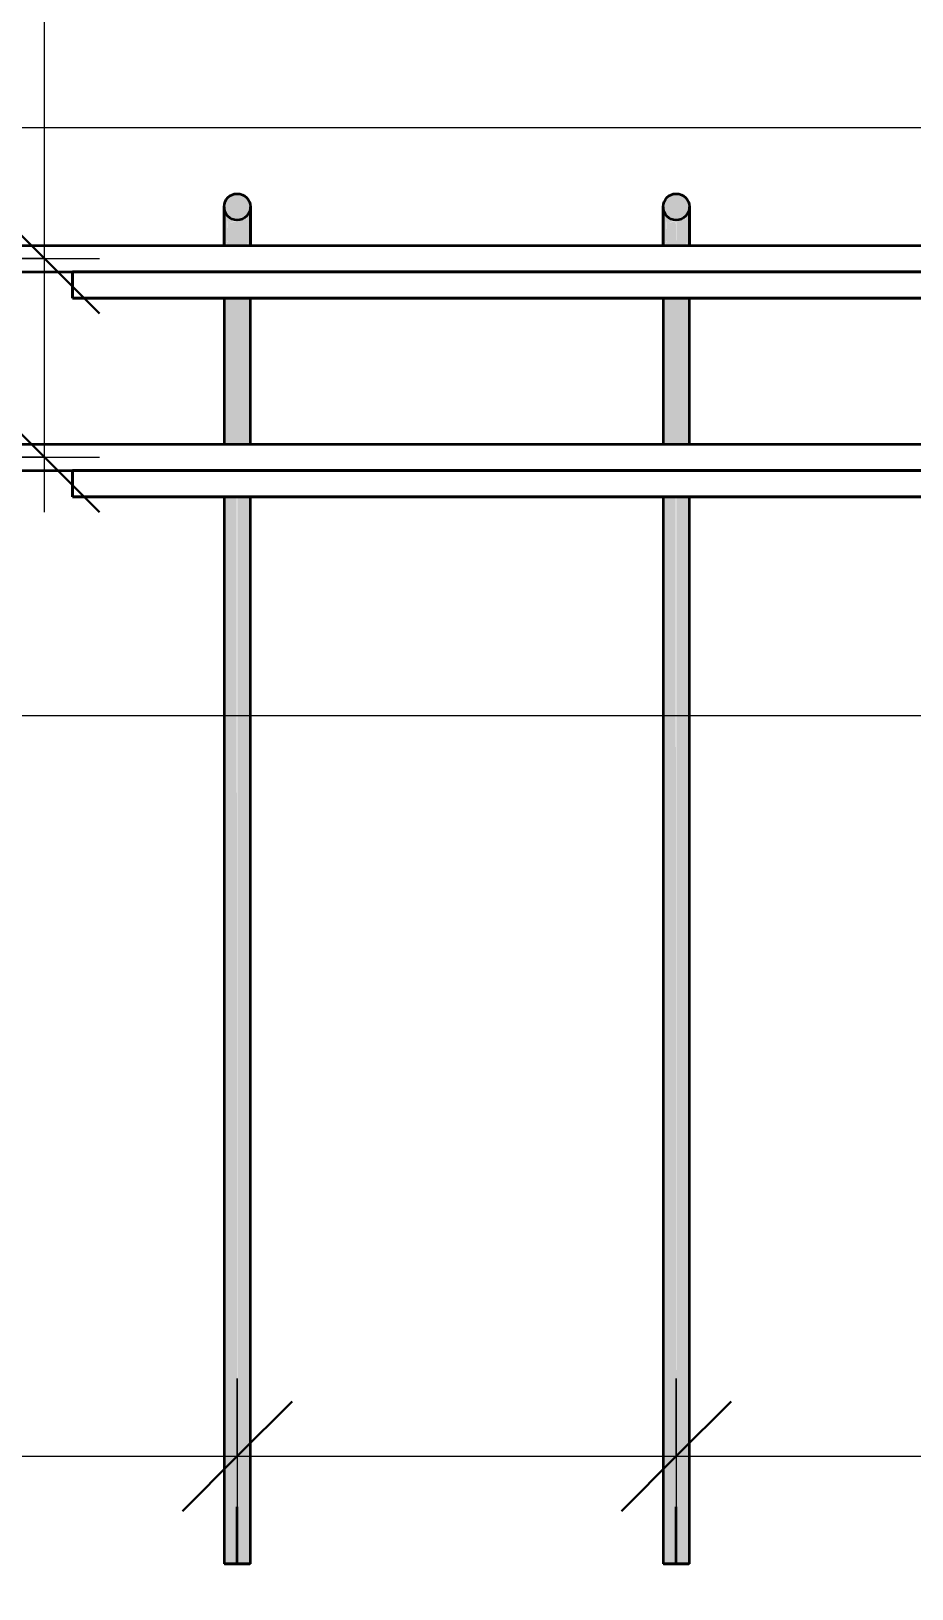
# Model space of a CAD drawing. Header units: millimetres. Extents: x -42469 to 17648, y -5898 to 81170.
# Drawn here: x 12662 to 13064, y -315 to 394 of the extents above; entities that cross this region are included whole.
import ezdxf

# ---------------------------------------------------------------- set-up
doc = ezdxf.new("R2010")
doc.units = ezdxf.units.MM
for name, color, linetype, lineweight in [('AA_Dim', 7, 'Continuous', 9), ('AA_Dim-25', 7, 'Continuous', 9), ('AA_Oformlenie', 7, 'Continuous', 9), ('AA_Vinoska', 7, 'Continuous', 9), ('AF_Stena_Опалубка', 253, 'Continuous', 18), ('KR_Armatura_Tonkie', 7, 'Continuous', 20)]:
    doc.layers.add(name, color=color, linetype=linetype, lineweight=lineweight)
doc.styles.add('ISOCPEUR_10', font='isocpeur.ttf', dxfattribs={"width": 0.9, "height": 62.5})
doc.styles.add('ISOCPEUR_11', font='isocpeur.ttf', dxfattribs={"width": 0.8, "height": 62.5})
doc.styles.add('ISOCPEUR_12', font='isocpeur.ttf', dxfattribs={"width": 0.85, "height": 62.5})
doc.dimstyles.new('05_Округл_1мм__прозр__2', dxfattribs={"dimscale": 304.8, "dimtxt": 62.248823, "dimasz": 0.139436, "dimexe": 0.123031, "dimexo": 0.082021, "dimgap": 0.008202, "dimtad": 1, "dimdec": 0, "dimdsep": 46, "dimtxsty": 'ISOCPEUR_10', "dimblk1": 'OBLIQUE', "dimblk2": 'OBLIQUE', "dimsah": 1, "dimcen": 0.09, "dimdle": 0.123031, "dimazin": 0, "dimtfac": 1, "dimtdec": 4, "dimtix": 1, "dimtmove": 0, "dimatfit": 3, "dimfxl": 1, "dimtvp": 1, "dimtolj": 1, "dimtzin": 0, "dimlwd": 18, "dimlwe": 18, "dimarcsym": 2})
doc.dimstyles.new('10_Раскладка_арматуры_с_засечками', dxfattribs={"dimscale": 304.8, "dimtxt": 0.18, "dimasz": 0.164042, "dimexe": 0.082021, "dimexo": 0, "dimgap": 0, "dimtad": 1, "dimdec": 3, "dimrnd": 0.001, "dimdsep": 46, "dimtxsty": 'ISOCPEUR_11', "dimblk1": 'OBLIQUE', "dimblk2": 'OBLIQUE', "dimsah": 1, "dimcen": 0.09, "dimdle": 0.082021, "dimazin": 0, "dimtfac": 1, "dimtdec": 4, "dimtix": 1, "dimtmove": 0, "dimatfit": 3, "dimfxl": 1, "dimtvp": 1, "dimtolj": 1, "dimtzin": 0, "dimlwd": 18, "dimlwe": 18, "dimarcsym": 2})
doc.dimstyles.new('10_Раскладка_арматуры_с_засечками_4', dxfattribs={"dimscale": 304.8, "dimtxt": 0.18, "dimasz": 0.164042, "dimexe": 0.082021, "dimexo": 0, "dimgap": 0, "dimtad": 1, "dimdec": 3, "dimrnd": 0.001, "dimdsep": 46, "dimtxsty": 'ISOCPEUR_12', "dimblk1": 'OBLIQUE', "dimblk2": 'OBLIQUE', "dimsah": 1, "dimcen": 0.09, "dimdle": 0.082021, "dimazin": 0, "dimtfac": 1, "dimtdec": 4, "dimtix": 1, "dimtmove": 0, "dimatfit": 3, "dimfxl": 1, "dimtvp": 1, "dimtolj": 1, "dimtzin": 0, "dimlwd": 18, "dimlwe": 18, "dimarcsym": 2})
doc.dimstyles.new('10_Раскладка_арматуры_с_засечками_5', dxfattribs={"dimscale": 304.8, "dimtxt": 0.18, "dimasz": 0.164042, "dimexe": 0.082021, "dimexo": 0, "dimgap": 0, "dimtad": 1, "dimdec": 3, "dimrnd": 0.001, "dimdsep": 46, "dimtxsty": 'ISOCPEUR_11', "dimblk1": 'OBLIQUE', "dimblk2": 'OBLIQUE', "dimsah": 1, "dimcen": 0.09, "dimdle": 0.082021, "dimazin": 0, "dimtfac": 1, "dimtdec": 4, "dimtix": 1, "dimtmove": 2, "dimatfit": 3, "dimfxl": 1, "dimtvp": 1, "dimtolj": 1, "dimtzin": 0, "dimlwd": 18, "dimlwe": 18, "dimarcsym": 2})

# ---------------------------------------------------------------- blocks, each defined once
blk = doc.blocks.new('350_Стержень П торец СК-СГ _НесАрм_РабПлоск_ - 350_Стержень П торец СК-СГ _НесАрм_РабПлоск_-V29-Схема обрамления отверстия в стене 1200х1500')
at = {"layer": 'KR_Armatura_Tonkie', "lineweight": 35}
for points in [[(78199.96, 308), (78202.14, 308.47), (78202.96, 308.8), (78204.2, 309.76), (78205.15, 311), (78205.75, 312.45), (78205.96, 314), (78205.75, 315.55), (78204.73, 317.55), (78204.2, 318.24), (78202.14, 319.53), (78201.51, 319.8), (78199.96, 320), (78198.4, 319.8), (78196.96, 319.2), (78195.18, 317.55), (78194.76, 317), (78194.16, 315.55), (78193.96, 314), (78194.16, 312.45), (78194.76, 311), (78195.71, 309.76), (78196.96, 308.8), (78198.4, 308.2)], [(78194.04, 296.45), (78194.06, 296.5), (78194.02, 296.45)]]:
    blk.add_hatch(color=256, dxfattribs=at).paths.add_polyline_path(points)
h = blk.add_hatch(color=256, dxfattribs=at)
h.paths.add_polyline_path([(78195.55, 306.31), (78199.96, 308), (78198.4, 308.2), (78196.96, 308.8), (78195.66, 309.48), (78195.53, 306.45)])
h.paths.add_polyline_path([(78195, 296.45), (78195.25, 296.45), (78195.61, 302.98), (78195.36, 305.33), (78194.35, 300.09), (78194.95, 297.08)])
h.paths.add_polyline_path([(78193.97, 308.06), (78194.45, 311.75), (78194.12, 312.74), (78194.06, 311), (78193.97, 308.15)])
h = blk.add_hatch(color=256, dxfattribs=at)
h.paths.add_polyline_path([(78201.39, 296.45), (78199.96, 299), (78199.96, 296.45)])
h.paths.add_polyline_path([(78205.65, 296.45), (78205.7, 296.45), (78205.94, 299), (78205.67, 312.24), (78205.13, 310.38), (78205.56, 308.01), (78204.94, 307.63), (78204.38, 305.33), (78204.41, 299), (78204.8, 296.45)])
h.paths.add_polyline_path([(78204.36, 305.72), (78204.07, 309.66), (78202.14, 308.47), (78200.5, 308.07), (78199.96, 308), (78199.96, 307.7), (78204.2, 305.8)])
h = blk.add_hatch(color=256, dxfattribs=at)
h.paths.add_polyline_path([(78198.4, -303.87), (78199.96, -303.87), (78199.7, 182), (78193.96, 182), (78194.16, -303.87), (78196.96, -303.87)])
h.paths.add_polyline_path([(78199.96, 206), (78199.94, 272.45), (78193.96, 272.45), (78194.16, 206), (78199.76, 206)])
h = blk.add_hatch(color=256, dxfattribs=at)
h.paths.add_polyline_path([(78199.96, -303.87), (78205.96, -303.87), (78205.75, 182), (78199.96, 182), (78199.96, -293.72)])
h.paths.add_polyline_path([(78199.96, 206), (78205.96, 206), (78205.75, 272.45), (78199.96, 272.45), (78199.96, 207.52)])
at = {"layer": 'AA_Oformlenie'}
for start, end in [(90, 270), (270, 90)]:
    blk.add_arc((78199.96, 314), 6, start, end, dxfattribs=at)
at = {"layer": 'KR_Armatura_Tonkie', "lineweight": 35}
for p, q in [((78193.96, 272.45), (78193.96, 206)), ((78205.96, 206), (78205.96, 272.45)), ((78193.96, 182), (78193.96, -303.87)), ((78205.96, -303.87), (78205.96, 182)), ((78199.96, -303.87), (78199.96, -277.88)), ((78199.96, -303.87), (78199.96, -277.88)), ((78199.96, -303.87), (78193.96, -303.87)), ((78199.96, -303.87), (78194.16, -303.87)), ((78194.16, -303.87), (78199.96, -303.87)), ((78194.16, -303.87), (78199.96, -303.87)), ((78199.96, -303.87), (78205.75, -303.87)), ((78205.75, -303.87), (78199.96, -303.87)), ((78199.96, -303.87), (78205.75, -303.87)), ((78205.96, -303.87), (78199.96, -303.87))]:
    blk.add_line(p, q, dxfattribs=at)
at = {"layer": 'KR_Armatura_Tonkie', "lineweight": 35, "flags": 128}
for points in [[(78193.96, 296.45), (78193.96, 300.16), (78193.96, 308.18), (78193.96, 312.93), (78193.96, 314)], [(78193.96, 314), (78193.96, 312.04), (78193.96, 306.37), (78193.96, 297.62), (78193.96, 296.45)], [(78205.96, 314), (78205.96, 312.04), (78205.96, 306.37), (78205.96, 297.62), (78205.96, 296.45)], [(78205.96, 296.45), (78205.96, 300.16), (78205.96, 308.18), (78205.96, 312.93), (78205.96, 314)]]:
    blk.add_lwpolyline(points, dxfattribs=at)
at = {"layer": 'KR_Armatura_Tonkie', "lineweight": 35}
blk.add_circle((78199.96, 314), 6, dxfattribs=at)
blk = doc.blocks.new('350_Стержень П торец СК-СГ _НесАрм_РабПлоск_ - 350_Стержень П торец СК-СГ _НесАрм_РабПлоск_-V30-Схема обрамления отверстия в стене 1200х1500')
at = {"layer": 'KR_Armatura_Tonkie', "lineweight": 35}
for points in [[(77999.96, 308), (78001.51, 308.2), (78002.96, 308.8), (78004.2, 309.76), (78005.15, 311), (78005.75, 312.45), (78005.96, 314), (78005.75, 315.55), (78004.73, 317.55), (78004.2, 318.24), (78002.96, 319.2), (78001.51, 319.8), (77999.47, 319.94), (77998.4, 319.8), (77996.96, 319.2), (77995.18, 317.55), (77994.76, 317), (77994.16, 315.55), (77993.96, 314), (77994.16, 312.45), (77994.76, 311), (77995.71, 309.76), (77996.96, 308.8), (77999.47, 308.06)], [(77994.04, 296.45), (77994.06, 296.5), (77994.02, 296.45)]]:
    blk.add_hatch(color=256, dxfattribs=at).paths.add_polyline_path(points)
h = blk.add_hatch(color=256, dxfattribs=at)
h.paths.add_polyline_path([(77995.55, 306.31), (77999.96, 308), (77998.4, 308.2), (77996.96, 308.8), (77995.66, 309.48), (77995.53, 306.45)])
h.paths.add_polyline_path([(77995.25, 296.45), (77995.61, 302.98), (77995.36, 305.33), (77994.35, 300.09), (77995.13, 296.45)])
h.paths.add_polyline_path([(77993.97, 308.06), (77994.45, 311.75), (77994.12, 312.74), (77994.06, 311), (77993.97, 308.15)])
h = blk.add_hatch(color=256, dxfattribs=at)
h.paths.add_polyline_path([(78004.8, 296.45), (78005.7, 296.45), (78005.94, 299), (78005.67, 312.24), (78005.13, 310.38), (78005.56, 308.01), (78004.94, 307.63), (78004.38, 305.33), (78004.41, 299), (78004.8, 296.45)])
h.paths.add_polyline_path([(78001.39, 296.45), (77999.96, 299), (77999.96, 296.45)])
h.paths.add_polyline_path([(78004.36, 305.72), (78004.07, 309.66), (78002.96, 308.8), (78000.5, 308.07), (77999.96, 308), (77999.96, 307.7), (78004.2, 305.8)])
h = blk.add_hatch(color=256, dxfattribs=at)
h.paths.add_polyline_path([(77996.96, -303.87), (77999.96, -303.87), (77999.7, 182), (77993.96, 182), (77994.16, -303.87), (77995.71, -303.87)])
h.paths.add_polyline_path([(77996.8, 206), (77999.96, 206), (77999.94, 272.45), (77993.96, 272.45), (77994.16, 206), (77995.71, 206)])
h = blk.add_hatch(color=256, dxfattribs=at)
h.paths.add_polyline_path([(77999.96, -303.87), (78005.96, -303.87), (78005.75, 182), (77999.96, 182), (77999.96, -293.72)])
h.paths.add_polyline_path([(77999.96, 206), (78005.96, 206), (78005.75, 272.45), (77999.96, 272.45), (77999.96, 207.52)])
at = {"layer": 'AA_Oformlenie'}
for start, end in [(90, 270), (270, 90)]:
    blk.add_arc((77999.96, 314), 6, start, end, dxfattribs=at)
at = {"layer": 'KR_Armatura_Tonkie', "lineweight": 35}
for p, q in [((77993.96, 272.45), (77993.96, 206)), ((78005.96, 206), (78005.96, 272.45)), ((77993.96, 182), (77993.96, -303.87)), ((78005.96, -303.87), (78005.96, 182)), ((77999.96, -303.87), (77999.96, -277.88)), ((77999.96, -303.87), (77999.96, -277.88)), ((77999.96, -303.87), (77993.96, -303.87)), ((77999.96, -303.87), (77994.16, -303.87)), ((77994.16, -303.87), (77999.96, -303.87)), ((77994.16, -303.87), (77999.96, -303.87)), ((77999.96, -303.87), (78005.75, -303.87)), ((78005.75, -303.87), (77999.96, -303.87)), ((77999.96, -303.87), (78005.75, -303.87)), ((78005.96, -303.87), (77999.96, -303.87))]:
    blk.add_line(p, q, dxfattribs=at)
at = {"layer": 'KR_Armatura_Tonkie', "lineweight": 35, "flags": 128}
for points in [[(77993.96, 296.45), (77993.96, 300.16), (77993.96, 308.18), (77993.96, 312.93), (77993.96, 314)], [(77993.96, 314), (77993.96, 312.04), (77993.96, 306.37), (77993.96, 297.62), (77993.96, 296.45)], [(78005.96, 314), (78005.96, 312.04), (78005.96, 306.37), (78005.96, 297.62), (78005.96, 296.45)], [(78005.96, 296.45), (78005.96, 300.16), (78005.96, 308.18), (78005.96, 312.93), (78005.96, 314)]]:
    blk.add_lwpolyline(points, dxfattribs=at)
at = {"layer": 'KR_Armatura_Tonkie', "lineweight": 35}
blk.add_circle((77999.96, 314), 6, dxfattribs=at)
blk = doc.blocks.new('350_Стержень П торец СК-СГ _НесАрм_РабПлоск_ - 350_Стержень П торец СК-СГ _НесАрм_РабПлоск_-V42-Схема обрамления отверстия в стене 1200х1500')
at = {"layer": 'KR_Armatura_Tonkie', "lineweight": 35}
blk.add_hatch(color=256, dxfattribs=at).paths.add_polyline_path([(77999.96, 308), (78001.51, 308.2), (78002.96, 308.8), (78004.2, 309.76), (78005.15, 311), (78005.75, 312.45), (78005.96, 314), (78005.75, 315.55), (78004.73, 317.55), (78004.2, 318.24), (78002.96, 319.2), (78001.51, 319.8), (77999.47, 319.94), (77998.4, 319.8), (77996.96, 319.2), (77995.18, 317.55), (77994.76, 317), (77994.16, 315.55), (77993.96, 314), (77994.16, 312.45), (77994.76, 311), (77995.71, 309.76), (77996.96, 308.8), (77999.47, 308.06)])
h = blk.add_hatch(color=256, dxfattribs=at)
h.paths.add_polyline_path([(77997.01, 296.45), (77999.96, 296.45), (77999.96, 307.7), (77995.55, 306.31), (77995.44, 299), (77995.25, 296.45), (77995.95, 296.45)])
h.paths.add_polyline_path([(77995, 296.45), (77994.55, 299.27), (77994.35, 300.09), (77995.36, 305.33), (77995.63, 308.9), (77995.5, 310.04), (77994.42, 311), (77993.97, 308.06), (77994.06, 296.45), (77994.95, 296.45)])
h = blk.add_hatch(color=256, dxfattribs=at)
h.paths.add_polyline_path([(78001.37, 296.45), (78004.52, 296.45), (78004.38, 305.51), (78005.04, 307.71), (78005.52, 308.2), (78005.03, 310.84), (78004.28, 309.49), (78004.33, 307.7), (78004.2, 305.8), (77999.96, 307.7), (77999.96, 296.45)])
h.paths.add_polyline_path([(78005.94, 296.45), (78005.95, 296.45), (78005.9, 296.45)])
h = blk.add_hatch(color=256, dxfattribs=at)
h.paths.add_polyline_path([(77996.96, -303.87), (77999.96, -303.87), (77999.7, 182), (77993.96, 182), (77994.16, -303.87), (77995.71, -303.87)])
h.paths.add_polyline_path([(77998.22, 206), (77999.96, 206), (77999.94, 272.45), (77993.96, 272.45), (77994.16, 206), (77996.96, 206)])
h = blk.add_hatch(color=256, dxfattribs=at)
h.paths.add_polyline_path([(77999.96, -303.87), (78005.96, -303.87), (78005.75, 182), (77999.96, 182), (77999.96, -293.72)])
h.paths.add_polyline_path([(78001.32, 206), (78005.96, 206), (78005.75, 272.45), (77999.96, 272.45), (77999.96, 206)])
at = {"layer": 'AA_Oformlenie'}
for start, end in [(90, 270), (270, 90)]:
    blk.add_arc((77999.96, 314), 6, start, end, dxfattribs=at)
at = {"layer": 'KR_Armatura_Tonkie', "lineweight": 35}
for p, q in [((77993.96, 272.45), (77993.96, 206)), ((78005.96, 206), (78005.96, 272.45)), ((77993.96, 182), (77993.96, -303.87)), ((78005.96, -303.87), (78005.96, 182)), ((77999.96, -303.87), (77999.96, -277.88)), ((77999.96, -303.87), (77999.96, -277.88)), ((77999.96, -303.87), (77993.96, -303.87)), ((77994.16, -303.87), (77999.96, -303.87)), ((77999.96, -303.87), (77994.16, -303.87)), ((77994.16, -303.87), (77999.96, -303.87)), ((77999.96, -303.87), (78005.75, -303.87)), ((78005.96, -303.87), (77999.96, -303.87)), ((77999.96, -303.87), (78005.75, -303.87)), ((78005.75, -303.87), (77999.96, -303.87))]:
    blk.add_line(p, q, dxfattribs=at)
at = {"layer": 'KR_Armatura_Tonkie', "lineweight": 35, "flags": 128}
for points in [[(77993.96, 314), (77993.96, 312.04), (77993.96, 306.37), (77993.96, 297.62), (77993.96, 296.45)], [(77993.96, 296.45), (77993.96, 300.16), (77993.96, 308.18), (77993.96, 312.93), (77993.96, 314)], [(78005.96, 296.45), (78005.96, 300.16), (78005.96, 308.18), (78005.96, 312.93), (78005.96, 314)], [(78005.96, 314), (78005.96, 312.04), (78005.96, 306.37), (78005.96, 297.62), (78005.96, 296.45)]]:
    blk.add_lwpolyline(points, dxfattribs=at)
at = {"layer": 'KR_Armatura_Tonkie', "lineweight": 35}
blk.add_circle((77999.96, 314), 6, dxfattribs=at)
blk = doc.blocks.new('350_Стержень П торец СК-СГ _НесАрм_РабПлоск_ - 350_Стержень П торец СК-СГ _НесАрм_РабПлоск_-V44-Схема обрамления отверстия в стене 1200х1500')
at = {"layer": 'KR_Armatura_Tonkie', "lineweight": 35}
blk.add_hatch(color=256, dxfattribs=at).paths.add_polyline_path([(78199.96, 308), (78202.14, 308.47), (78202.96, 308.8), (78204.2, 309.76), (78205.15, 311), (78205.75, 312.45), (78205.96, 314), (78205.75, 315.55), (78204.73, 317.55), (78204.2, 318.24), (78202.14, 319.53), (78201.51, 319.8), (78199.96, 320), (78198.4, 319.8), (78196.96, 319.2), (78195.18, 317.55), (78194.76, 317), (78194.16, 315.55), (78193.96, 314), (78194.16, 312.45), (78194.76, 311), (78195.71, 309.76), (78196.96, 308.8), (78198.4, 308.2)])
h = blk.add_hatch(color=256, dxfattribs=at)
h.paths.add_polyline_path([(78199.96, 296.45), (78199.74, 307.43), (78199.52, 307.56), (78195.55, 306.31), (78195.44, 299), (78195.25, 296.45), (78197.01, 296.45)])
h.paths.add_polyline_path([(78194.56, 296.45), (78195, 296.45), (78194.55, 299.27), (78194.35, 300.09), (78195.36, 305.33), (78195.63, 308.9), (78195.5, 310.04), (78194.42, 311), (78193.97, 308.06), (78194.06, 296.45)])
h = blk.add_hatch(color=256, dxfattribs=at)
h.paths.add_polyline_path([(78201.37, 296.45), (78204.52, 296.45), (78204.38, 305.51), (78205.04, 307.71), (78205.52, 308.2), (78205.03, 310.84), (78204.28, 309.49), (78204.32, 308.2), (78204.2, 305.8), (78199.96, 307.7), (78199.96, 296.45)])
h.paths.add_polyline_path([(78205.9, 296.45), (78205.95, 296.45), (78205.7, 296.45)])
h = blk.add_hatch(color=256, dxfattribs=at)
h.paths.add_polyline_path([(78198.4, -303.87), (78199.96, -303.87), (78199.7, 182), (78193.96, 182), (78194.16, -303.87), (78196.96, -303.87)])
h.paths.add_polyline_path([(78199.76, 206), (78199.96, 206), (78199.94, 272.45), (78193.96, 272.45), (78194.16, 206), (78198.4, 206)])
h = blk.add_hatch(color=256, dxfattribs=at)
h.paths.add_polyline_path([(78199.96, -303.87), (78205.96, -303.87), (78205.75, 182), (78199.96, 182), (78199.96, -293.72)])
h.paths.add_polyline_path([(78201.32, 206), (78205.96, 206), (78205.75, 272.45), (78199.96, 272.45), (78199.96, 206)])
at = {"layer": 'AA_Oformlenie'}
for start, end in [(90, 270), (270, 90)]:
    blk.add_arc((78199.96, 314), 6, start, end, dxfattribs=at)
at = {"layer": 'KR_Armatura_Tonkie', "lineweight": 35}
for p, q in [((78193.96, 272.45), (78193.96, 206)), ((78205.96, 206), (78205.96, 272.45)), ((78193.96, 182), (78193.96, -303.87)), ((78205.96, -303.87), (78205.96, 182)), ((78199.96, -303.87), (78199.96, -277.88)), ((78199.96, -303.87), (78199.96, -277.88)), ((78199.96, -303.87), (78193.96, -303.87)), ((78194.16, -303.87), (78199.96, -303.87)), ((78199.96, -303.87), (78194.16, -303.87)), ((78194.16, -303.87), (78199.96, -303.87)), ((78199.96, -303.87), (78205.75, -303.87)), ((78205.96, -303.87), (78199.96, -303.87)), ((78199.96, -303.87), (78205.75, -303.87)), ((78205.75, -303.87), (78199.96, -303.87))]:
    blk.add_line(p, q, dxfattribs=at)
at = {"layer": 'KR_Armatura_Tonkie', "lineweight": 35, "flags": 128}
for points in [[(78193.96, 314), (78193.96, 312.04), (78193.96, 306.37), (78193.96, 297.62), (78193.96, 296.45)], [(78193.96, 296.45), (78193.96, 300.16), (78193.96, 308.18), (78193.96, 312.93), (78193.96, 314)], [(78205.96, 296.45), (78205.96, 300.16), (78205.96, 308.18), (78205.96, 312.93), (78205.96, 314)], [(78205.96, 314), (78205.96, 312.04), (78205.96, 306.37), (78205.96, 297.62), (78205.96, 296.45)]]:
    blk.add_lwpolyline(points, dxfattribs=at)
at = {"layer": 'KR_Armatura_Tonkie', "lineweight": 35}
blk.add_circle((78199.96, 314), 6, dxfattribs=at)
blk = doc.blocks.new('DIMBLOCK123-Схема обрамления отверстия в стене 1200х1500')
at = {"layer": 'AA_Dim-25', "lineweight": 18}
for p, q in [((12556.38, -219.51), (12556.38, -279.87)), ((12556.38, -254.87), (12556.38, -219.51)), ((12756.38, -219.51), (12756.38, -279.87)), ((12756.38, -254.87), (12756.38, -219.51)), ((12556.38, -254.87), (12756.38, -254.87))]:
    blk.add_line(p, q, dxfattribs=at)
at = {"layer": 'AA_Dim-25', "lineweight": 30}
for p, q in [((12556.38, -254.87), (12581.38, -229.87)), ((12756.38, -254.87), (12781.38, -229.87)), ((12556.38, -254.87), (12531.38, -279.87)), ((12756.38, -254.87), (12731.38, -279.87))]:
    blk.add_line(p, q, dxfattribs=at)
blk = doc.blocks.new('_Oblique')
at = {"color": 0, "linetype": 'ByBlock', "lineweight": -2}
blk.add_line((-0.5, -0.5), (0.5, 0.5), dxfattribs=at)
blk = doc.blocks.new('DIMBLOCK124-Схема обрамления отверстия в стене 1200х1500')
at = {"layer": 'AA_Dim-25', "lineweight": 18}
for p, q in [((12756.38, -219.51), (12756.38, -279.87)), ((12756.38, -254.87), (12756.38, -219.51)), ((12956.38, -219.51), (12956.38, -279.87)), ((12956.38, -254.87), (12956.38, -219.51)), ((12756.38, -254.87), (12956.38, -254.87))]:
    blk.add_line(p, q, dxfattribs=at)
at = {"layer": 'AA_Dim-25', "lineweight": 30}
for p, q in [((12756.38, -254.87), (12781.38, -229.87)), ((12956.38, -254.87), (12981.38, -229.87)), ((12756.38, -254.87), (12731.38, -279.87)), ((12956.38, -254.87), (12931.38, -279.87))]:
    blk.add_line(p, q, dxfattribs=at)
blk = doc.blocks.new('DIMBLOCK125-Схема обрамления отверстия в стене 1200х1500')
at = {"layer": 'AA_Dim-25', "lineweight": 18}
for p, q in [((12956.38, -219.51), (12956.38, -279.87)), ((12956.38, -254.87), (12956.38, -219.51)), ((13156.38, -219.51), (13156.38, -279.87)), ((13156.38, -254.87), (13156.38, -219.51)), ((12956.38, -254.87), (13181.38, -254.87))]:
    blk.add_line(p, q, dxfattribs=at)
at = {"layer": 'AA_Dim-25', "lineweight": 30}
for p, q in [((12956.38, -254.87), (12981.38, -229.87)), ((13156.38, -254.87), (13181.38, -229.87)), ((12956.38, -254.87), (12931.38, -279.87)), ((13156.38, -254.87), (13131.38, -279.87))]:
    blk.add_line(p, q, dxfattribs=at)
blk = doc.blocks.new('DIMBLOCK135-Схема обрамления отверстия в стене 1200х1500')
at = {"layer": 'AA_Dim-25', "lineweight": 18}
for p, q in [((12056.38, -328.87), (12056.38, -634.05)), ((12056.38, -596.55), (12056.38, -328.87)), ((13256.38, -328.87), (13256.38, -634.05)), ((13256.38, -596.55), (13256.38, -328.87)), ((12056.38, -596.55), (13256.38, -596.55))]:
    blk.add_line(p, q, dxfattribs=at)
at = {"layer": 'AA_Dim-25', "lineweight": 30}
for p, q in [((12056.38, -596.55), (12077.63, -575.3)), ((13256.38, -596.55), (13277.63, -575.3)), ((12056.38, -596.55), (12035.13, -617.8)), ((13256.38, -596.55), (13235.13, -617.8))]:
    blk.add_line(p, q, dxfattribs=at)
at = {"layer": 'AA_Dim-25', "color": 0, "lineweight": 18, "insert": (12582.76, -512.4), "char_height": 62.5, "width": 176.6909, "attachment_point": 1, "line_spacing_factor": 1.149209, "style": 'ISOCPEUR_10'}
blk.add_mtext('1200', dxfattribs=at)
blk = doc.blocks.new('DIMBLOCK140-Схема обрамления отверстия в стене 1200х1500')
at = {"layer": 'AA_Dim-25', "lineweight": 18}
for p, q in [((11996.38, 117.77), (11996.38, 57.42)), ((11996.38, 82.42), (11996.38, 117.77)), ((13316.38, 117.77), (13316.38, 57.42)), ((13316.38, 82.42), (13316.38, 117.77)), ((11996.38, 82.42), (13316.38, 82.42))]:
    blk.add_line(p, q, dxfattribs=at)
at = {"layer": 'AA_Dim-25', "lineweight": 30}
for p, q in [((11996.38, 82.42), (12021.38, 107.42)), ((13316.38, 82.42), (13341.38, 107.42)), ((11996.38, 82.42), (11971.38, 57.42)), ((13316.38, 82.42), (13291.38, 57.42))]:
    blk.add_line(p, q, dxfattribs=at)
blk = doc.blocks.new('DIMBLOCK163-Схема обрамления отверстия в стене 1200х1500')
at = {"layer": 'AA_Dim-25', "lineweight": 30}
for p, q in [((12668.64, 290.45), (12643.64, 315.45)), ((12668.64, 290.45), (12693.64, 265.45)), ((12668.64, 200), (12643.64, 225)), ((12668.64, 200), (12693.64, 175))]:
    blk.add_line(p, q, dxfattribs=at)
at = {"layer": 'AA_Dim-25', "lineweight": 18}
for p, q in [((12668.64, 175), (12668.64, 315.45)), ((12633.28, 290.45), (12693.64, 290.45)), ((12668.64, 290.45), (12633.28, 290.45)), ((12633.28, 200), (12693.64, 200)), ((12668.64, 200), (12633.28, 200))]:
    blk.add_line(p, q, dxfattribs=at)

msp = doc.modelspace()

# ---------------------------------------------------------------- linework, layer by layer
at = {"layer": 'AA_Vinoska'}
msp.add_line((12668.6, 294.5729), (12668.6, 730.9819), dxfattribs=at)
at = {"layer": 'AF_Stena_Опалубка', "lineweight": 20}
msp.add_line((13256.3807, 350), (12056.3807, 350), dxfattribs=at)
at = {"layer": 'KR_Armatura_Tonkie', "lineweight": 35}
for p, q in [((12002.3807, 296.4508), (13310.3807, 296.4508)), ((12002.3807, 296.4508), (13310.3807, 296.4508)), ((12002.3807, 284.4508), (13310.3807, 284.4508)), ((12002.3807, 284.4508), (13310.3807, 284.4508)), ((12681.3807, 284.4508), (13310.3807, 284.4508)), ((12681.3807, 272.4508), (12681.3807, 284.4508)), ((13310.3807, 284.4508), (12681.3807, 284.4508)), ((12681.3807, 284.4508), (12681.3807, 272.4508)), ((12681.3807, 272.4508), (13310.3807, 272.4508)), ((13310.3807, 272.4508), (12681.3807, 272.4508)), ((12002.3807, 206), (13310.3807, 206)), ((12002.3807, 206), (13310.3807, 206)), ((12002.3807, 194), (13310.3807, 194)), ((12002.3807, 194), (13310.3807, 194)), ((12681.3807, 194), (13310.3807, 194)), ((12681.3807, 182), (12681.3807, 194)), ((13310.3807, 194), (12681.3807, 194)), ((12681.3807, 194), (12681.3807, 182)), ((12681.3807, 182), (13310.3807, 182)), ((13310.3807, 182), (12681.3807, 182))]:
    msp.add_line(p, q, dxfattribs=at)

# ---------------------------------------------------------------- block references
for name in ['350_Стержень П торец СК-СГ _НесАрм_РабПлоск_ - 350_Стержень П торец СК-СГ _НесАрм_РабПлоск_-V30-Схема обрамления отверстия в стене 1200х1500', '350_Стержень П торец СК-СГ _НесАрм_РабПлоск_ - 350_Стержень П торец СК-СГ _НесАрм_РабПлоск_-V42-Схема обрамления отверстия в стене 1200х1500', '350_Стержень П торец СК-СГ _НесАрм_РабПлоск_ - 350_Стержень П торец СК-СГ _НесАрм_РабПлоск_-V29-Схема обрамления отверстия в стене 1200х1500', '350_Стержень П торец СК-СГ _НесАрм_РабПлоск_ - 350_Стержень П торец СК-СГ _НесАрм_РабПлоск_-V44-Схема обрамления отверстия в стене 1200х1500']:
    msp.add_blockref(name, (-65243.5756, 0), dxfattribs=at)

# ---------------------------------------------------------------- dimensions: what is measured, and where the dimension line sits
at = {"layer": 'AA_Dim', "lineweight": 18}
dim = msp.add_linear_dim(base=(12668.6396, 290.4508), p1=(12633.2842, 200), p2=(12633.2842, 290.4508), angle=90, dimstyle='10_Раскладка_арматуры_с_засечками_5', override={"dimpost": '<>', "dimfxl": 90.45085}, dxfattribs=at)
dim.commit()
dim.dimension.update_dxf_attribs({"geometry": 'DIMBLOCK163-Схема обрамления отверстия в стене 1200х1500', "text_midpoint": (12637.3896, 245.2254)})
for base, p1, p2, dimstyle, override, picture, middle in [((13316.3807, 82.4158), (11996.3807, 117.7712), (13316.3807, 117.7712), '10_Раскладка_арматуры_с_засечками', {"dimpost": '<>', "dimfxl": 1320}, 'DIMBLOCK140-Схема обрамления отверстия в стене 1200х1500', (12656.3807, 113.6658)), ((12756.3807, -254.8656), (12556.3807, -219.5103), (12756.3807, -219.5103), '10_Раскладка_арматуры_с_засечками_4', {"dimpost": '<>', "dimfxl": 200}, 'DIMBLOCK123-Схема обрамления отверстия в стене 1200х1500', (12656.3807, -223.6156)), ((12956.3807, -254.8656), (12756.3807, -219.5103), (12956.3807, -219.5103), '10_Раскладка_арматуры_с_засечками_4', {"dimpost": '<>', "dimfxl": 200}, 'DIMBLOCK124-Схема обрамления отверстия в стене 1200х1500', (12856.3807, -223.6156)), ((13156.3807, -254.8656), (12956.3807, -219.5103), (13156.3807, -219.5103), '10_Раскладка_арматуры_с_засечками_4', {"dimpost": '<>', "dimfxl": 200}, 'DIMBLOCK125-Схема обрамления отверстия в стене 1200х1500', (13056.3807, -223.6156)), ((13256.3807, -596.5485), (12056.3807, -303.865), (13256.3807, -303.865), '05_Округл_1мм__прозр__2', {"dimpost": '<>', "dimfxl": 1200}, 'DIMBLOCK135-Схема обрамления отверстия в стене 1200х1500', (12656.3807, -562.7985))]:
    dim = msp.add_linear_dim(base=base, p1=p1, p2=p2, dimstyle=dimstyle, override=override, dxfattribs=at)
    dim.commit()
    dim.dimension.update_dxf_attribs({"geometry": picture, "text_midpoint": middle})

doc.saveas('drawing.dxf')
